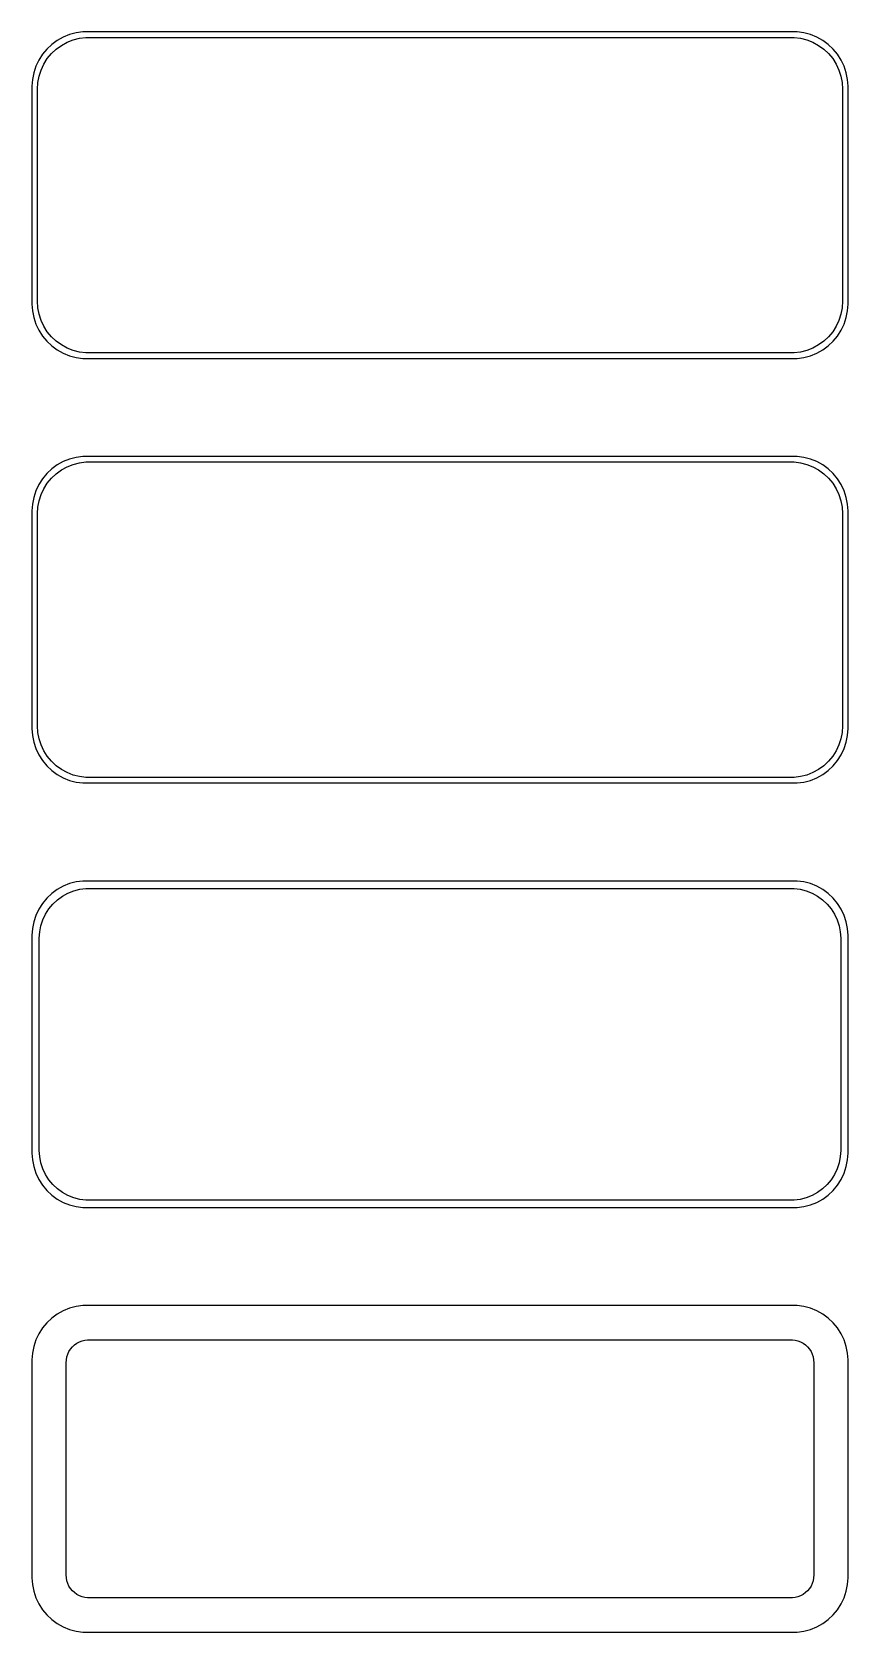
# Model space of a CAD drawing. Header units: metres. Extents: x -38 to 38, y 141 to 288.
import ezdxf

# ---------------------------------------------------------------- set-up
doc = ezdxf.new("R2010")
doc.units = ezdxf.units.M

msp = doc.modelspace()

# ---------------------------------------------------------------- linework, layer by layer
for p, q in [((-35.6871, 286.853), (-36.1448, 286.423)), ((-35.1791, 287.222), (-35.6871, 286.853)), ((-35.2778, 286.41), (-34.7952, 286.761)), ((-34.6289, 287.524), (-35.1791, 287.222)), ((-34.7952, 286.761), (-34.2724, 287.048)), ((-34.0451, 287.755), (-34.6289, 287.524)), ((-34.2724, 287.048), (-33.7178, 287.268)), ((-33.4369, 287.911), (-34.0451, 287.755)), ((-33.7178, 287.268), (-33.1401, 287.416)), ((-32.8139, 287.99), (-33.4369, 287.911)), ((-33.1401, 287.416), (-32.5482, 287.491)), ((32.8139, 287.99), (-32.8139, 287.99)), ((-32.5482, 287.491), (32.5482, 287.491)), ((32.5482, 287.491), (33.1401, 287.416)), ((33.4369, 287.911), (32.8139, 287.99)), ((33.1401, 287.416), (33.7178, 287.268)), ((34.0451, 287.755), (33.4369, 287.911)), ((33.7178, 287.268), (34.2724, 287.048)), ((34.6289, 287.524), (34.0451, 287.755)), ((34.2724, 287.048), (34.7952, 286.761)), ((35.1791, 287.222), (34.6289, 287.524)), ((34.7952, 286.761), (35.2778, 286.41)), ((35.6871, 286.853), (35.1791, 287.222)), ((36.1448, 286.423), (35.6871, 286.853)), ((-36.8815, 285.409), (-37.1489, 284.841)), ((-36.5451, 285.939), (-36.8815, 285.409)), ((-36.1448, 286.423), (-36.5451, 285.939)), ((-36.4124, 285.038), (-36.0928, 285.542)), ((-36.0928, 285.542), (-35.7126, 286.002)), ((-35.7126, 286.002), (-35.2778, 286.41)), ((35.2778, 286.41), (35.7126, 286.002)), ((35.7126, 286.002), (36.0928, 285.542)), ((36.0928, 285.542), (36.4124, 285.038)), ((36.5451, 285.939), (36.1448, 286.423)), ((36.8815, 285.409), (36.5451, 285.939)), ((37.1489, 284.841), (36.8815, 285.409)), ((-37.3429, 284.243), (-37.4606, 283.627)), ((-37.1489, 284.841), (-37.3429, 284.243)), ((-36.9625, 283.345), (-36.8508, 283.931)), ((-36.8508, 283.931), (-36.6664, 284.499)), ((-36.6664, 284.499), (-36.4124, 285.038)), ((36.4124, 285.038), (36.6664, 284.499)), ((36.6664, 284.499), (36.8508, 283.931)), ((36.8508, 283.931), (36.9625, 283.345)), ((37.3429, 284.243), (37.1489, 284.841)), ((37.4606, 283.627), (37.3429, 284.243)), ((-37.4606, 283.627), (-37.5, 283)), ((-37.5, 283), (-37.5, 263)), ((-37, 282.75), (-36.9625, 283.345)), ((-37, 263.25), (-37, 282.75)), ((36.9625, 283.345), (37, 282.75)), ((37, 282.75), (37, 263.25)), ((37.5, 283), (37.4606, 283.627)), ((37.5, 263), (37.5, 283)), ((-36.9625, 262.655), (-37, 263.25)), ((37, 263.25), (36.9625, 262.655)), ((-37.5, 263), (-37.4606, 262.373)), ((-37.4606, 262.373), (-37.3429, 261.757)), ((-37.3429, 261.757), (-37.1489, 261.159)), ((-36.8508, 262.069), (-36.9625, 262.655)), ((-36.6664, 261.501), (-36.8508, 262.069)), ((36.8508, 262.069), (36.6664, 261.501)), ((36.9625, 262.655), (36.8508, 262.069)), ((37.1489, 261.159), (37.3429, 261.757)), ((37.3429, 261.757), (37.4606, 262.373)), ((37.4606, 262.373), (37.5, 263)), ((-37.1489, 261.159), (-36.8815, 260.591)), ((-36.8815, 260.591), (-36.5451, 260.061)), ((-36.4124, 260.962), (-36.6664, 261.501)), ((-36.0928, 260.458), (-36.4124, 260.962)), ((-35.7126, 259.998), (-36.0928, 260.458)), ((36.0928, 260.458), (35.7126, 259.998)), ((36.4124, 260.962), (36.0928, 260.458)), ((36.6664, 261.501), (36.4124, 260.962)), ((36.5451, 260.061), (36.8815, 260.591)), ((36.8815, 260.591), (37.1489, 261.159)), ((-36.5451, 260.061), (-36.1448, 259.577)), ((-36.1448, 259.577), (-35.6871, 259.147)), ((-35.2778, 259.59), (-35.7126, 259.998)), ((-35.6871, 259.147), (-35.1791, 258.778)), ((-34.7952, 259.239), (-35.2778, 259.59)), ((-35.1791, 258.778), (-34.6289, 258.476)), ((-34.2724, 258.952), (-34.7952, 259.239)), ((-33.7178, 258.732), (-34.2724, 258.952)), ((-33.1401, 258.584), (-33.7178, 258.732)), ((33.7178, 258.732), (33.1401, 258.584)), ((34.2724, 258.952), (33.7178, 258.732)), ((34.7952, 259.239), (34.2724, 258.952)), ((34.6289, 258.476), (35.1791, 258.778)), ((35.2778, 259.59), (34.7952, 259.239)), ((35.1791, 258.778), (35.6871, 259.147)), ((35.7126, 259.998), (35.2778, 259.59)), ((35.6871, 259.147), (36.1448, 259.577)), ((36.1448, 259.577), (36.5451, 260.061)), ((-34.6289, 258.476), (-34.0451, 258.245)), ((-34.0451, 258.245), (-33.4369, 258.089)), ((-33.4369, 258.089), (-32.8139, 258.01)), ((-32.5482, 258.509), (-33.1401, 258.584)), ((-32.8139, 258.01), (32.8139, 258.01)), ((32.5482, 258.509), (-32.5482, 258.509)), ((33.1401, 258.584), (32.5482, 258.509)), ((32.8139, 258.01), (33.4369, 258.089)), ((33.4369, 258.089), (34.0451, 258.245)), ((34.0451, 258.245), (34.6289, 258.476)), ((-34.6289, 248.524), (-35.1791, 248.222)), ((-34.0451, 248.755), (-34.6289, 248.524)), ((-33.4369, 248.911), (-34.0451, 248.755)), ((-33.7178, 248.268), (-33.1401, 248.416)), ((-32.8139, 248.99), (-33.4369, 248.911)), ((-33.1401, 248.416), (-32.5482, 248.491)), ((32.8139, 248.99), (-32.8139, 248.99)), ((-32.5482, 248.491), (32.5482, 248.491)), ((32.5482, 248.491), (33.1401, 248.416)), ((33.4369, 248.911), (32.8139, 248.99)), ((33.1401, 248.416), (33.7178, 248.268)), ((34.0451, 248.755), (33.4369, 248.911)), ((34.6289, 248.524), (34.0451, 248.755)), ((35.1791, 248.222), (34.6289, 248.524)), ((-36.5451, 246.939), (-36.8815, 246.409)), ((-36.1448, 247.423), (-36.5451, 246.939)), ((-35.6871, 247.853), (-36.1448, 247.423)), ((-36.0928, 246.542), (-35.7126, 247.002)), ((-35.7126, 247.002), (-35.2778, 247.41)), ((-35.1791, 248.222), (-35.6871, 247.853)), ((-35.2778, 247.41), (-34.7952, 247.761)), ((-34.7952, 247.761), (-34.2724, 248.048)), ((-34.2724, 248.048), (-33.7178, 248.268)), ((33.7178, 248.268), (34.2724, 248.048)), ((34.2724, 248.048), (34.7952, 247.761)), ((34.7952, 247.761), (35.2778, 247.41)), ((35.6871, 247.853), (35.1791, 248.222)), ((35.2778, 247.41), (35.7126, 247.002)), ((36.1448, 247.423), (35.6871, 247.853)), ((35.7126, 247.002), (36.0928, 246.542)), ((36.5451, 246.939), (36.1448, 247.423)), ((36.8815, 246.409), (36.5451, 246.939)), ((-37.1489, 245.841), (-37.3429, 245.243)), ((-36.8815, 246.409), (-37.1489, 245.841)), ((-36.8508, 244.931), (-36.6664, 245.499)), ((-36.6664, 245.499), (-36.4124, 246.038)), ((-36.4124, 246.038), (-36.0928, 246.542)), ((36.0928, 246.542), (36.4124, 246.038)), ((36.4124, 246.038), (36.6664, 245.499)), ((36.6664, 245.499), (36.8508, 244.931)), ((37.1489, 245.841), (36.8815, 246.409)), ((37.3429, 245.243), (37.1489, 245.841)), ((-37.4606, 244.627), (-37.5, 244)), ((-37.5, 244), (-37.5, 224)), ((-37.3429, 245.243), (-37.4606, 244.627)), ((-37, 243.75), (-36.9625, 244.345)), ((-36.9625, 244.345), (-36.8508, 244.931)), ((36.8508, 244.931), (36.9625, 244.345)), ((36.9625, 244.345), (37, 243.75)), ((37.4606, 244.627), (37.3429, 245.243)), ((37.5, 244), (37.4606, 244.627)), ((37.5, 224), (37.5, 244)), ((-37, 224.25), (-37, 243.75)), ((37, 243.75), (37, 224.25)), ((-37.5, 224), (-37.4606, 223.373)), ((-36.9625, 223.655), (-37, 224.25)), ((-36.8508, 223.069), (-36.9625, 223.655)), ((36.9625, 223.655), (36.8508, 223.069)), ((37, 224.25), (36.9625, 223.655)), ((37.4606, 223.373), (37.5, 224)), ((-37.4606, 223.373), (-37.3429, 222.757)), ((-37.3429, 222.757), (-37.1489, 222.159)), ((-37.1489, 222.159), (-36.8815, 221.591)), ((-36.6664, 222.501), (-36.8508, 223.069)), ((-36.4124, 221.962), (-36.6664, 222.501)), ((-36.0928, 221.458), (-36.4124, 221.962)), ((36.4124, 221.962), (36.0928, 221.458)), ((36.6664, 222.501), (36.4124, 221.962)), ((36.8508, 223.069), (36.6664, 222.501)), ((36.8815, 221.591), (37.1489, 222.159)), ((37.1489, 222.159), (37.3429, 222.757)), ((37.3429, 222.757), (37.4606, 223.373)), ((-36.8815, 221.591), (-36.5451, 221.061)), ((-36.5451, 221.061), (-36.1448, 220.577)), ((-36.1448, 220.577), (-35.6871, 220.147)), ((-35.7126, 220.998), (-36.0928, 221.458)), ((-35.2778, 220.59), (-35.7126, 220.998)), ((-34.7952, 220.239), (-35.2778, 220.59)), ((35.2778, 220.59), (34.7952, 220.239)), ((35.7126, 220.998), (35.2778, 220.59)), ((35.6871, 220.147), (36.1448, 220.577)), ((36.0928, 221.458), (35.7126, 220.998)), ((36.1448, 220.577), (36.5451, 221.061)), ((36.5451, 221.061), (36.8815, 221.591)), ((-35.6871, 220.147), (-35.1791, 219.778)), ((-35.1791, 219.778), (-34.6289, 219.476)), ((-34.2724, 219.952), (-34.7952, 220.239)), ((-34.6289, 219.476), (-34.0451, 219.245)), ((-33.7178, 219.732), (-34.2724, 219.952)), ((-34.0451, 219.245), (-33.4369, 219.089)), ((-33.1401, 219.584), (-33.7178, 219.732)), ((-33.4369, 219.089), (-32.8139, 219.01)), ((-32.5482, 219.509), (-33.1401, 219.584)), ((-32.8139, 219.01), (32.8139, 219.01)), ((32.5482, 219.509), (-32.5482, 219.509)), ((33.1401, 219.584), (32.5482, 219.509)), ((32.8139, 219.01), (33.4369, 219.089)), ((33.7178, 219.732), (33.1401, 219.584)), ((33.4369, 219.089), (34.0451, 219.245)), ((34.2724, 219.952), (33.7178, 219.732)), ((34.0451, 219.245), (34.6289, 219.476)), ((34.7952, 220.239), (34.2724, 219.952)), ((34.6289, 219.476), (35.1791, 219.778)), ((35.1791, 219.778), (35.6871, 220.147)), ((-35.6871, 208.853), (-36.1448, 208.423)), ((-35.1791, 209.222), (-35.6871, 208.853)), ((-34.6289, 209.524), (-35.1791, 209.222)), ((-34.7032, 208.616), (-34.1994, 208.893)), ((-34.0451, 209.755), (-34.6289, 209.524)), ((-34.1994, 208.893), (-33.6648, 209.104)), ((-33.4369, 209.911), (-34.0451, 209.755)), ((-33.6648, 209.104), (-33.1079, 209.247)), ((-32.8139, 209.99), (-33.4369, 209.911)), ((-33.1079, 209.247), (-32.5375, 209.319)), ((32.8139, 209.99), (-32.8139, 209.99)), ((-32.5375, 209.319), (32.5375, 209.319)), ((32.5375, 209.319), (33.1079, 209.247)), ((33.4369, 209.911), (32.8139, 209.99)), ((33.1079, 209.247), (33.6648, 209.104)), ((34.0451, 209.755), (33.4369, 209.911)), ((33.6648, 209.104), (34.1994, 208.893)), ((34.6289, 209.524), (34.0451, 209.755)), ((34.1994, 208.893), (34.7032, 208.616)), ((35.1791, 209.222), (34.6289, 209.524)), ((35.6871, 208.853), (35.1791, 209.222)), ((36.1448, 208.423), (35.6871, 208.853)), ((-36.8815, 207.409), (-37.1489, 206.841)), ((-36.5451, 207.939), (-36.8815, 207.409)), ((-36.1448, 208.423), (-36.5451, 207.939)), ((-36.2621, 206.956), (-35.954, 207.441)), ((-35.954, 207.441), (-35.5875, 207.884)), ((-35.5875, 207.884), (-35.1684, 208.278)), ((-35.1684, 208.278), (-34.7032, 208.616)), ((34.7032, 208.616), (35.1684, 208.278)), ((35.1684, 208.278), (35.5875, 207.884)), ((35.5875, 207.884), (35.954, 207.441)), ((35.954, 207.441), (36.2621, 206.956)), ((36.5451, 207.939), (36.1448, 208.423)), ((36.8815, 207.409), (36.5451, 207.939)), ((37.1489, 206.841), (36.8815, 207.409)), ((-37.3429, 206.243), (-37.4606, 205.627)), ((-37.1489, 206.841), (-37.3429, 206.243)), ((-36.7923, 205.324), (-36.6846, 205.889)), ((-36.6846, 205.889), (-36.5069, 206.435)), ((-36.5069, 206.435), (-36.2621, 206.956)), ((36.2621, 206.956), (36.5069, 206.435)), ((36.5069, 206.435), (36.6846, 205.889)), ((36.6846, 205.889), (36.7923, 205.324)), ((37.3429, 206.243), (37.1489, 206.841)), ((37.4606, 205.627), (37.3429, 206.243)), ((-37.4606, 205.627), (-37.5, 205)), ((-37.5, 205), (-37.5, 185)), ((-36.8284, 204.75), (-36.7923, 205.324)), ((-36.8284, 185.25), (-36.8284, 204.75)), ((36.7923, 205.324), (36.8284, 204.75)), ((36.8284, 204.75), (36.8284, 185.25)), ((37.5, 205), (37.4606, 205.627)), ((37.5, 185), (37.5, 205)), ((-36.7923, 184.676), (-36.8284, 185.25)), ((36.8284, 185.25), (36.7923, 184.676)), ((-37.5, 185), (-37.4606, 184.373)), ((-37.4606, 184.373), (-37.3429, 183.757)), ((-37.3429, 183.757), (-37.1489, 183.159)), ((-36.6846, 184.111), (-36.7923, 184.676)), ((-36.5069, 183.565), (-36.6846, 184.111)), ((36.6846, 184.111), (36.5069, 183.565)), ((36.7923, 184.676), (36.6846, 184.111)), ((37.1489, 183.159), (37.3429, 183.757)), ((37.3429, 183.757), (37.4606, 184.373)), ((37.4606, 184.373), (37.5, 185)), ((-37.1489, 183.159), (-36.8815, 182.591)), ((-36.8815, 182.591), (-36.5451, 182.061)), ((-36.2621, 183.044), (-36.5069, 183.565)), ((-35.954, 182.559), (-36.2621, 183.044)), ((-35.5875, 182.116), (-35.954, 182.559)), ((35.954, 182.559), (35.5875, 182.116)), ((36.2621, 183.044), (35.954, 182.559)), ((36.5069, 183.565), (36.2621, 183.044)), ((36.5451, 182.061), (36.8815, 182.591)), ((36.8815, 182.591), (37.1489, 183.159)), ((-36.5451, 182.061), (-36.1448, 181.577)), ((-36.1448, 181.577), (-35.6871, 181.147)), ((-35.6871, 181.147), (-35.1791, 180.778)), ((-35.1684, 181.722), (-35.5875, 182.116)), ((-34.7032, 181.384), (-35.1684, 181.722)), ((-34.1994, 181.107), (-34.7032, 181.384)), ((-33.6648, 180.896), (-34.1994, 181.107)), ((-33.1079, 180.753), (-33.6648, 180.896)), ((33.6648, 180.896), (33.1079, 180.753)), ((34.1994, 181.107), (33.6648, 180.896)), ((34.7032, 181.384), (34.1994, 181.107)), ((35.1684, 181.722), (34.7032, 181.384)), ((35.5875, 182.116), (35.1684, 181.722)), ((35.1791, 180.778), (35.6871, 181.147)), ((35.6871, 181.147), (36.1448, 181.577)), ((36.1448, 181.577), (36.5451, 182.061)), ((-35.1791, 180.778), (-34.6289, 180.476)), ((-34.6289, 180.476), (-34.0451, 180.245)), ((-34.0451, 180.245), (-33.4369, 180.089)), ((-33.4369, 180.089), (-32.8139, 180.01)), ((-32.5375, 180.681), (-33.1079, 180.753)), ((-32.8139, 180.01), (32.8139, 180.01)), ((32.5375, 180.681), (-32.5375, 180.681)), ((33.1079, 180.753), (32.5375, 180.681)), ((32.8139, 180.01), (33.4369, 180.089)), ((33.4369, 180.089), (34.0451, 180.245)), ((34.0451, 180.245), (34.6289, 180.476)), ((34.6289, 180.476), (35.1791, 180.778)), ((-34.6289, 170.524), (-35.1791, 170.222)), ((-34.0451, 170.755), (-34.6289, 170.524)), ((-33.4369, 170.911), (-34.0451, 170.755)), ((-32.8139, 170.99), (-33.4369, 170.911)), ((32.8139, 170.99), (-32.8139, 170.99)), ((33.4369, 170.911), (32.8139, 170.99)), ((34.0451, 170.755), (33.4369, 170.911)), ((34.6289, 170.524), (34.0451, 170.755)), ((35.1791, 170.222), (34.6289, 170.524)), ((-36.1448, 169.423), (-36.5451, 168.939)), ((-35.6871, 169.853), (-36.1448, 169.423)), ((-35.1791, 170.222), (-35.6871, 169.853)), ((35.6871, 169.853), (35.1791, 170.222)), ((36.1448, 169.423), (35.6871, 169.853)), ((36.5451, 168.939), (36.1448, 169.423)), ((-37.1489, 167.841), (-37.3429, 167.243)), ((-36.8815, 168.409), (-37.1489, 167.841)), ((-36.5451, 168.939), (-36.8815, 168.409)), ((-33.3804, 167.531), (-33.1482, 167.659)), ((-33.1482, 167.659), (-32.9019, 167.756)), ((-32.9019, 167.756), (-32.6453, 167.822)), ((-32.6453, 167.822), (-32.3825, 167.855)), ((-32.3825, 167.855), (32.3825, 167.855)), ((32.3825, 167.855), (32.6453, 167.822)), ((32.6453, 167.822), (32.9019, 167.756)), ((32.9019, 167.756), (33.1482, 167.659)), ((33.1482, 167.659), (33.3804, 167.531)), ((36.8815, 168.409), (36.5451, 168.939)), ((37.1489, 167.841), (36.8815, 168.409)), ((37.3429, 167.243), (37.1489, 167.841)), ((-37.4606, 166.627), (-37.5, 166)), ((-37.3429, 167.243), (-37.4606, 166.627)), ((-34.343, 166.014), (-34.2934, 166.275)), ((-34.2934, 166.275), (-34.2115, 166.527)), ((-34.2115, 166.527), (-34.0987, 166.766)), ((-34.0987, 166.766), (-33.9567, 166.99)), ((-33.9567, 166.99), (-33.7879, 167.194)), ((-33.7879, 167.194), (-33.5947, 167.375)), ((-33.5947, 167.375), (-33.3804, 167.531)), ((33.3804, 167.531), (33.5947, 167.375)), ((33.5947, 167.375), (33.7879, 167.194)), ((33.7879, 167.194), (33.9567, 166.99)), ((33.9567, 166.99), (34.0987, 166.766)), ((34.0987, 166.766), (34.2115, 166.527)), ((34.2115, 166.527), (34.2934, 166.275)), ((34.2934, 166.275), (34.343, 166.014)), ((37.4606, 166.627), (37.3429, 167.243)), ((37.5, 166), (37.4606, 166.627)), ((-37.5, 166), (-37.5, 146)), ((-34.3596, 165.75), (-34.343, 166.014)), ((-34.3596, 146.25), (-34.3596, 165.75)), ((34.343, 166.014), (34.3596, 165.75)), ((34.3596, 165.75), (34.3596, 146.25)), ((37.5, 146), (37.5, 166)), ((-37.5, 146), (-37.4606, 145.373)), ((-34.343, 145.986), (-34.3596, 146.25)), ((-34.2934, 145.725), (-34.343, 145.986)), ((-34.2115, 145.473), (-34.2934, 145.725)), ((34.2934, 145.725), (34.2115, 145.473)), ((34.343, 145.986), (34.2934, 145.725)), ((34.3596, 146.25), (34.343, 145.986)), ((37.4606, 145.373), (37.5, 146)), ((-37.4606, 145.373), (-37.3429, 144.757)), ((-37.3429, 144.757), (-37.1489, 144.159)), ((-37.1489, 144.159), (-36.8815, 143.591)), ((-34.0987, 145.234), (-34.2115, 145.473)), ((-33.9567, 145.01), (-34.0987, 145.234)), ((-33.7879, 144.806), (-33.9567, 145.01)), ((-33.5947, 144.625), (-33.7879, 144.806)), ((-33.3804, 144.469), (-33.5947, 144.625)), ((-33.1482, 144.341), (-33.3804, 144.469)), ((-32.9019, 144.244), (-33.1482, 144.341)), ((-32.6453, 144.178), (-32.9019, 144.244)), ((-32.3825, 144.145), (-32.6453, 144.178)), ((32.3825, 144.145), (-32.3825, 144.145)), ((32.6453, 144.178), (32.3825, 144.145)), ((32.9019, 144.244), (32.6453, 144.178)), ((33.1482, 144.341), (32.9019, 144.244)), ((33.3804, 144.469), (33.1482, 144.341)), ((33.5947, 144.625), (33.3804, 144.469)), ((33.7879, 144.806), (33.5947, 144.625)), ((33.9567, 145.01), (33.7879, 144.806)), ((34.0987, 145.234), (33.9567, 145.01)), ((34.2115, 145.473), (34.0987, 145.234)), ((36.8815, 143.591), (37.1489, 144.159)), ((37.1489, 144.159), (37.3429, 144.757)), ((37.3429, 144.757), (37.4606, 145.373)), ((-36.8815, 143.591), (-36.5451, 143.061)), ((-36.5451, 143.061), (-36.1448, 142.577)), ((-36.1448, 142.577), (-35.6871, 142.147)), ((35.6871, 142.147), (36.1448, 142.577)), ((36.1448, 142.577), (36.5451, 143.061)), ((36.5451, 143.061), (36.8815, 143.591)), ((-35.6871, 142.147), (-35.1791, 141.778)), ((-35.1791, 141.778), (-34.6289, 141.476)), ((-34.6289, 141.476), (-34.0451, 141.245)), ((-34.0451, 141.245), (-33.4369, 141.089)), ((33.4369, 141.089), (34.0451, 141.245)), ((34.0451, 141.245), (34.6289, 141.476)), ((34.6289, 141.476), (35.1791, 141.778)), ((35.1791, 141.778), (35.6871, 142.147)), ((-33.4369, 141.089), (-32.8139, 141.01)), ((-32.8139, 141.01), (32.8139, 141.01)), ((32.8139, 141.01), (33.4369, 141.089))]:
    msp.add_line(p, q)

doc.saveas('drawing.dxf')
